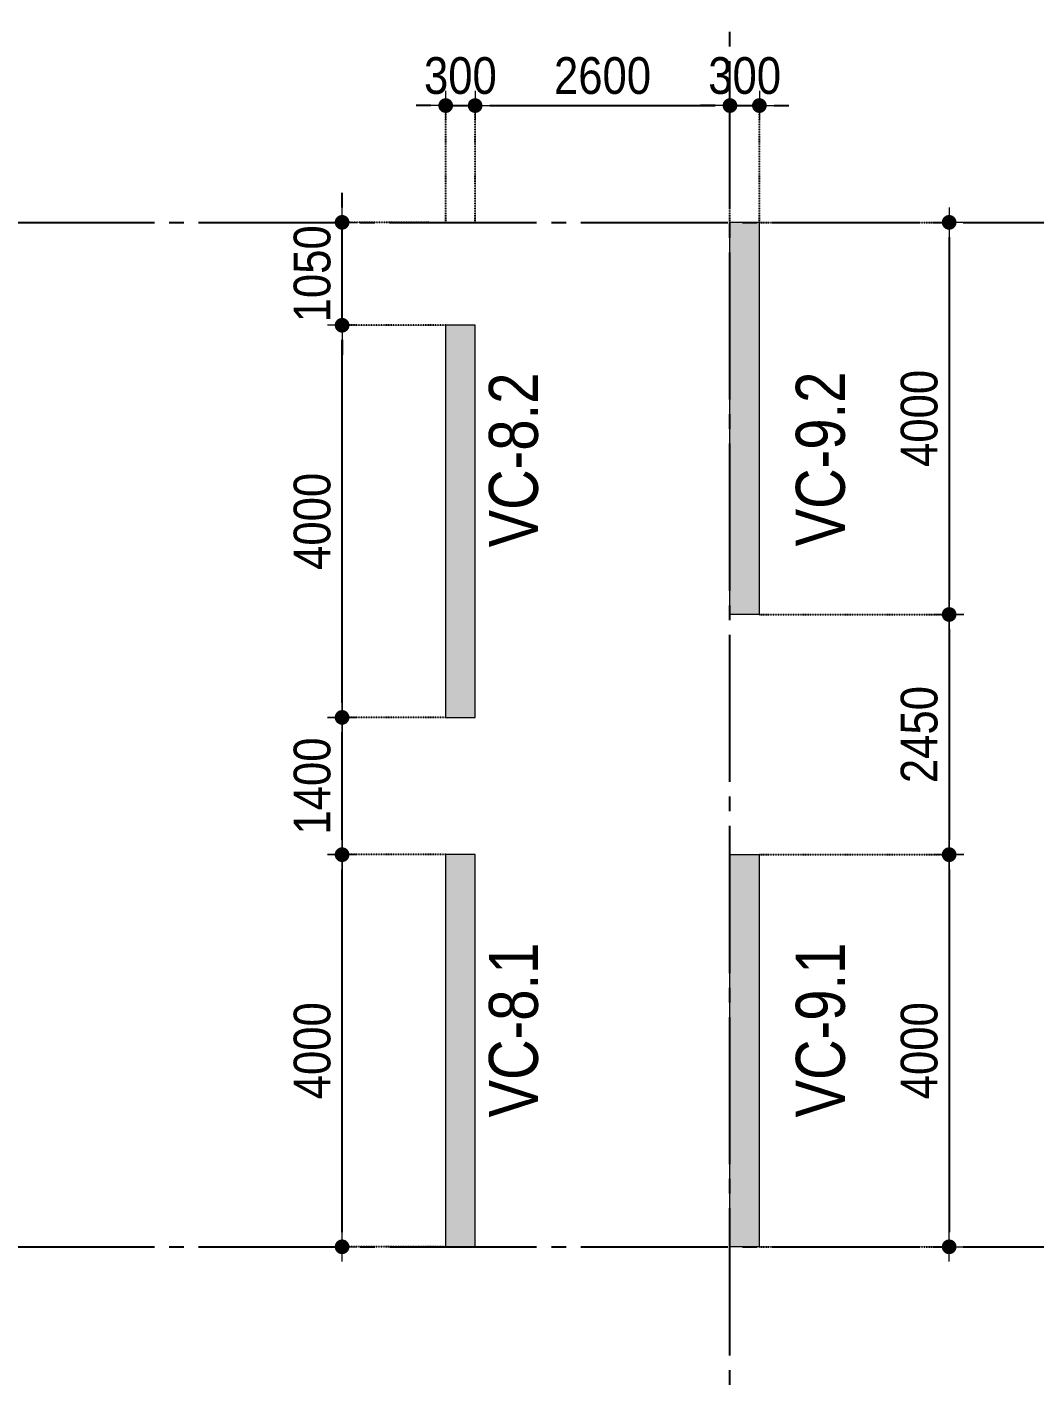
# Model space of a CAD drawing. Header units: millimetres. Extents: x -3973692 to -2843767, y 592734 to 838475.
# Drawn here: x -3101016 to -3090734, y 620883 to 634673 of the extents above; entities that cross this region are included whole.
import ezdxf
from ezdxf.enums import TextEntityAlignment as Align

# ---------------------------------------------------------------- set-up
doc = ezdxf.new("R2010")
doc.units = ezdxf.units.MM
doc.header["$MEASUREMENT"] = 0
doc.header["$PDMODE"] = 3
doc.header["$PDSIZE"] = -20
for name, pattern in [('CHG_XX_Luoi truc-Block C$0$MB_Luoi truc-150-TWC$0$Center101', [13, 10, -1, 1, -1]), ('DIVIDE2', [15.875, 6.35, -3.175, 0, -3.175, 0, -3.175]), ('HIDDEN5', [2.8375, 1.25, -1.5875])]:
    doc.linetypes.add(name, pattern=pattern)
doc.layers.get('0').update_dxf_attribs({"lineweight": 9})
doc.layers.get('Defpoints').update_dxf_attribs({"color": 10, "lineweight": 0})
for name, color, linetype, lineweight in [("'S_General_Dim_1", 1, 'Continuous', 18), ("'S_General_Divide_3 Intermediate", 3, 'DIVIDE2', 40), ('CHG_XX_Cot_Block C-T4-7$0$Ap0302_PC', 150, 'Continuous', 9), ('CHG_XX_Cot_Block C-T4-7$0$Dim 200', 1, 'Continuous', 5), ('TEXT', 7, 'Continuous', 15)]:
    doc.layers.add(name, color=color, linetype=linetype, lineweight=lineweight)
for name, color, linetype in [('CHG_XX_Cot_Block C-T4-7$0$mb_cot tang 1-3$0$Concrete Line', 6, 'Continuous'), ('CHG_XX_Luoi truc-Block C$0$MB_Luoi truc-150-TWC$0$Grid', 34, 'Continuous'), ('CHG_XX_Luoi truc-Block C$0$MB_Luoi truc-150-TWC$0$Grid Line', 251, 'CHG_XX_Luoi truc-Block C$0$MB_Luoi truc-150-TWC$0$Center101')]:
    doc.layers.add(name, color=color, linetype=linetype)
doc.styles.add('arial', font='arial.ttf', dxfattribs={"width": 0.85})
doc.styles.add('CHG_XX_Luoi truc-Block C$0$MB_Luoi truc-150-TWC$0$Grid A-F$0$VNI-HelveCB', font='')
doc.styles.add('TTP-HelCon', font='')
doc.styles.get('CHG_XX_Luoi truc-Block C$0$MB_Luoi truc-150-TWC$0$Grid A-F$0$VNI-HelveCB').set_extended_font_data('VNI-Helve-Condense', bold=True)
doc.styles.get('TTP-HelCon').set_extended_font_data('VNI-Helve-Condense')
doc.dimstyles.new('150', dxfattribs={"dimscale": 150, "dimtxt": 2.5, "dimasz": 1, "dimexe": 0, "dimexo": 0, "dimgap": 0.75, "dimtad": 1, "dimdec": 0, "dimzin": 9, "dimdsep": 46, "dimtxsty": 'arial', "dimblk1": 'DIMDOT', "dimblk2": 'DIMDOT', "dimsah": 1, "dimcen": 2, "dimdle": 3, "dimclre": 8, "dimclrt": 2, "dimadec": 0, "dimazin": 0, "dimtfac": 1, "dimtdec": 0, "dimtix": 1, "dimtmove": 2, "dimatfit": 3, "dimldrblk": 'DIMPIJL', "dimfxl": 1, "dimtvp": 1.8, "dimtolj": 1, "dimtzin": 0, "dimarcsym": 0})

# ---------------------------------------------------------------- blocks, each defined once
blk = doc.blocks.new('*U3101')
at = {"layer": 'CHG_XX_Luoi truc-Block C$0$MB_Luoi truc-150-TWC$0$Grid Line'}
blk.add_line((0, 0), (0, 446), dxfattribs=at)
at = {"layer": 'CHG_XX_Luoi truc-Block C$0$MB_Luoi truc-150-TWC$0$Grid', "lineweight": -2, "style": 'CHG_XX_Luoi truc-Block C$0$MB_Luoi truc-150-TWC$0$Grid A-F$0$VNI-HelveCB'}
for tag, p in [('GRIDSUB', (0, 455)), ('GRID', (0, -9))]:
    blk.add_attdef(tag, text='', height=5, dxfattribs=at).set_placement(p, align=Align.MIDDLE)
blk = doc.blocks.new('*U3103')
at = {"layer": 'CHG_XX_Luoi truc-Block C$0$MB_Luoi truc-150-TWC$0$Grid Line'}
blk.add_line((0, 0), (0, 360), dxfattribs=at)
at = {"layer": 'CHG_XX_Luoi truc-Block C$0$MB_Luoi truc-150-TWC$0$Grid', "lineweight": -2, "style": 'CHG_XX_Luoi truc-Block C$0$MB_Luoi truc-150-TWC$0$Grid A-F$0$VNI-HelveCB'}
for tag, p in [('GRIDSUB', (0, 369)), ('GRID', (0, -9))]:
    blk.add_attdef(tag, text='', height=5, dxfattribs=at).set_placement(p, align=Align.MIDDLE)
blk = doc.blocks.new('CHG_XX_Luoi truc-Block C')
at = {"layer": 'CHG_XX_Luoi truc-Block C$0$MB_Luoi truc-150-TWC$0$Grid', "xscale": 150, "yscale": 150, "zscale": 150}
blk.add_blockref('*U3103', (8021043.5, 945886.7), dxfattribs=at)
at = {"layer": 'CHG_XX_Luoi truc-Block C$0$MB_Luoi truc-150-TWC$0$Grid', "xscale": -150, "yscale": 150, "zscale": 150, "rotation": 270}
for p in [(8001971.7, 971093.8), (8001971.7, 960643.8)]:
    blk.add_blockref('*U3101', p, dxfattribs=at)
blk = doc.blocks.new('CHG_XX_Cot_Block C-T4-7$0$300x9400')
at = {"layer": 'CHG_XX_Cot_Block C-T4-7$0$Ap0302_PC'}
h = blk.add_hatch(color=5, dxfattribs=at)
h.dxf.hatch_style = 1
h.paths.add_polyline_path([(0, -4000), (300, -4000), (300, 0), (0, 0)])
h.paths.add_polyline_path([(300, -5400), (0, -5400), (0, -9400), (300, -9400)])
for points in [[(300, 0), (0, 0), (0, -4000), (300, -4000)], [(300, -5400), (0, -5400), (0, -9400), (300, -9400)]]:
    blk.add_lwpolyline(points, close=True, dxfattribs=at)
blk = doc.blocks.new('CHG_XX_Cot_Block C-T4-7$0$Block A_C10450x300')
at = {"layer": 'CHG_XX_Cot_Block C-T4-7$0$Ap0302_PC', "true_color": 0x139b48}
h = blk.add_hatch(color=114, dxfattribs=at)
h.dxf.hatch_style = 1
h.paths.add_polyline_path([(6450, 0), (6450, -300), (10450, -300), (10450, 0)])
h.paths.add_polyline_path([(4000, -300), (4000, 0), (0, 0), (0, -300)])
at = {"layer": 'CHG_XX_Cot_Block C-T4-7$0$Ap0302_PC'}
for points in [[(0, 0), (4000, 0), (4000, -300), (0, -300)], [(6450, 0), (10450, 0), (10450, -300), (6450, -300)]]:
    blk.add_lwpolyline(points, close=True, dxfattribs=at)
blk = doc.blocks.new('CHG_XX_Cot_Block C-T4-7')
at = {"layer": 'CHG_XX_Cot_Block C-T4-7$0$Ap0302_PC', "rotation": 90}
blk.add_blockref('CHG_XX_Cot_Block C-T4-7$0$Block A_C10450x300', (8021043, 960644), dxfattribs=at)
at = {"layer": 'CHG_XX_Cot_Block C-T4-7$0$Dim 200'}
blk.add_blockref('CHG_XX_Luoi truc-Block C', (0, 0), dxfattribs=at)
at = {"layer": 'CHG_XX_Cot_Block C-T4-7$0$mb_cot tang 1-3$0$Concrete Line'}
blk.add_blockref('CHG_XX_Cot_Block C-T4-7$0$300x9400', (8018143, 970044), dxfattribs=at)
blk = doc.blocks.new('DIMDOT')
for p, q in [((0, -1), (0, 1)), ((1, 0), (-1, 0))]:
    blk.add_line(p, q)
at = {"const_width": 0.5}
blk.add_lwpolyline([(-0.25, 0, 1), (0.25, 0, 1)], format="xyb", close=True, dxfattribs=at)
blk = doc.blocks.new('*D1808')
at = {"layer": "'S_General_Dim_1", "color": 0, "lineweight": -2, "transparency": 16777216}
for p, q in [((-3097802, 632831), (-3097802, 632981)), ((-3097802, 631631), (-3097802, 632681)), ((-3097802, 631481), (-3097802, 631331))]:
    blk.add_line(p, q, dxfattribs=at)
at = {"layer": "'S_General_Dim_1", "color": 8, "linetype": 'HIDDEN5', "lineweight": -2, "transparency": 16777216}
for p, q in [((-3096913, 632681), (-3097802, 632681)), ((-3096745, 631631), (-3097802, 631631))]:
    blk.add_line(p, q, dxfattribs=at)
at = {"layer": 'Defpoints', "color": 0, "transparency": 16777216}
for p in [(-3097802, 632681), (-3096913, 632681), (-3096745, 631631)]:
    blk.add_point(p, dxfattribs=at)
at = {"layer": "'S_General_Dim_1", "color": 0, "lineweight": -2, "transparency": 16777216, "xscale": 150, "yscale": 150, "zscale": 150}
for p, rotation in [((-3097802, 632681), 270), ((-3097802, 631631), 90)]:
    blk.add_blockref('DIMDOT', p, dxfattribs=dict(at, rotation=rotation))
at = {"layer": "'S_General_Dim_1", "color": 2, "transparency": 16777216, "insert": (-3098106, 632156), "char_height": 375, "attachment_point": 5, "rotation": 90, "style": 'arial'}
blk.add_mtext('\\A1;1050', dxfattribs=at)
blk = doc.blocks.new('DIMPIJL')
at = {"linetype": 'ByBlock'}
blk.add_solid([(-2.5, 0.417), (-2.5, -0.417), (0, 0)], dxfattribs=at)
blk = doc.blocks.new('*D1809')
at = {"layer": "'S_General_Dim_1", "color": 0, "lineweight": -2, "transparency": 16777216}
for p, q in [((-3096895, 633872), (-3097045, 633872)), ((-3096745, 633872), (-3096445, 633872)), ((-3096295, 633872), (-3096145, 633872))]:
    blk.add_line(p, q, dxfattribs=at)
at = {"layer": "'S_General_Dim_1", "color": 8, "linetype": 'HIDDEN5', "lineweight": -2, "transparency": 16777216}
for p, q in [((-3096745, 632681), (-3096745, 633872)), ((-3096445, 632681), (-3096445, 633872))]:
    blk.add_line(p, q, dxfattribs=at)
at = {"layer": 'Defpoints', "color": 0, "transparency": 16777216}
for p in [(-3096445, 633872), (-3096745, 632681), (-3096445, 632681)]:
    blk.add_point(p, dxfattribs=at)
at = {"layer": "'S_General_Dim_1", "color": 0, "lineweight": -2, "transparency": 16777216, "xscale": 150, "yscale": 150, "zscale": 150}
blk.add_blockref('DIMDOT', (-3096745, 633872), dxfattribs=at)
at = {"layer": "'S_General_Dim_1", "color": 0, "lineweight": -2, "transparency": 16777216, "xscale": 150, "yscale": 150, "zscale": 150, "rotation": 180}
blk.add_blockref('DIMDOT', (-3096445, 633872), dxfattribs=at)
at = {"layer": "'S_General_Dim_1", "color": 2, "transparency": 16777216, "insert": (-3096595, 634176), "char_height": 375, "attachment_point": 5, "style": 'arial'}
blk.add_mtext('\\A1;300', dxfattribs=at)
blk = doc.blocks.new('*D1810')
at = {"layer": "'S_General_Dim_1", "color": 8, "linetype": 'HIDDEN5', "lineweight": -2, "transparency": 16777216}
for p, q in [((-3096445, 632681), (-3096445, 633872)), ((-3093845, 632681), (-3093845, 633872))]:
    blk.add_line(p, q, dxfattribs=at)
at = {"layer": "'S_General_Dim_1", "color": 0, "lineweight": -2, "transparency": 16777216}
blk.add_line((-3096295, 633872), (-3093995, 633872), dxfattribs=at)
at = {"layer": 'Defpoints', "color": 0, "transparency": 16777216}
for p in [(-3093845, 633872), (-3096445, 632681), (-3093845, 632681)]:
    blk.add_point(p, dxfattribs=at)
at = {"layer": "'S_General_Dim_1", "color": 0, "lineweight": -2, "transparency": 16777216, "xscale": 150, "yscale": 150, "zscale": 150, "rotation": 180}
blk.add_blockref('DIMDOT', (-3096445, 633872), dxfattribs=at)
at = {"layer": "'S_General_Dim_1", "color": 0, "lineweight": -2, "transparency": 16777216, "xscale": 150, "yscale": 150, "zscale": 150}
blk.add_blockref('DIMDOT', (-3093845, 633872), dxfattribs=at)
at = {"layer": "'S_General_Dim_1", "color": 2, "transparency": 16777216, "insert": (-3095145, 634176), "char_height": 375, "attachment_point": 5, "style": 'arial'}
blk.add_mtext('\\A1;2600', dxfattribs=at)
blk = doc.blocks.new('*D1811')
at = {"layer": "'S_General_Dim_1", "color": 0, "lineweight": -2, "transparency": 16777216}
for p, q in [((-3093995, 633872), (-3094145, 633872)), ((-3093845, 633872), (-3093545, 633872)), ((-3093395, 633872), (-3093245, 633872))]:
    blk.add_line(p, q, dxfattribs=at)
at = {"layer": "'S_General_Dim_1", "color": 8, "linetype": 'HIDDEN5', "lineweight": -2, "transparency": 16777216}
for p, q in [((-3093845, 632681), (-3093845, 633872)), ((-3093545, 632681), (-3093545, 633872))]:
    blk.add_line(p, q, dxfattribs=at)
at = {"layer": 'Defpoints', "color": 0, "transparency": 16777216}
for p in [(-3093545, 633872), (-3093845, 632681), (-3093545, 632681)]:
    blk.add_point(p, dxfattribs=at)
at = {"layer": "'S_General_Dim_1", "color": 0, "lineweight": -2, "transparency": 16777216, "xscale": 150, "yscale": 150, "zscale": 150}
blk.add_blockref('DIMDOT', (-3093845, 633872), dxfattribs=at)
at = {"layer": "'S_General_Dim_1", "color": 0, "lineweight": -2, "transparency": 16777216, "xscale": 150, "yscale": 150, "zscale": 150, "rotation": 180}
blk.add_blockref('DIMDOT', (-3093545, 633872), dxfattribs=at)
at = {"layer": "'S_General_Dim_1", "color": 2, "transparency": 16777216, "insert": (-3093695, 634176), "char_height": 375, "attachment_point": 5, "style": 'arial'}
blk.add_mtext('\\A1;300', dxfattribs=at)
blk = doc.blocks.new('c')
at = {"layer": 'TEXT', "color": 3, "style": 'TTP-HelCon'}
for s, p in [('VC-8.2', (-46859, 19385)), ('VC-9.2', (-43728, 19395)), ('VC-8.1', (-46859, 13570)), ('VC-9.1', (-43728, 13570))]:
    blk.add_text(s, height=500, rotation=90, dxfattribs=at).set_placement(p)
blk = doc.blocks.new('*D2411')
at = {"layer": "'S_General_Dim_1", "color": 8, "linetype": 'HIDDEN5', "lineweight": -2, "transparency": 16777216}
for p, q in [((-3096745, 626231), (-3097802, 626231)), ((-3096745, 622231), (-3097802, 622231))]:
    blk.add_line(p, q, dxfattribs=at)
at = {"layer": "'S_General_Dim_1", "color": 0, "lineweight": -2, "transparency": 16777216}
blk.add_line((-3097802, 622381), (-3097802, 626081), dxfattribs=at)
at = {"layer": 'Defpoints', "color": 0, "transparency": 16777216}
for p in [(-3097802, 626231), (-3096745, 626231), (-3096745, 622231)]:
    blk.add_point(p, dxfattribs=at)
at = {"layer": "'S_General_Dim_1", "color": 0, "lineweight": -2, "transparency": 16777216, "xscale": 150, "yscale": 150, "zscale": 150}
for p, rotation in [((-3097802, 626231), 90), ((-3097802, 622231), 270)]:
    blk.add_blockref('DIMDOT', p, dxfattribs=dict(at, rotation=rotation))
at = {"layer": "'S_General_Dim_1", "color": 2, "transparency": 16777216, "insert": (-3098106, 624231), "char_height": 375, "attachment_point": 5, "rotation": 90, "style": 'arial'}
blk.add_mtext('\\A1;4000', dxfattribs=at)
blk = doc.blocks.new('*D2412')
at = {"layer": "'S_General_Dim_1", "color": 8, "linetype": 'HIDDEN5', "lineweight": -2, "transparency": 16777216}
for p, q in [((-3096745, 627631), (-3097802, 627631)), ((-3096745, 626231), (-3097802, 626231))]:
    blk.add_line(p, q, dxfattribs=at)
at = {"layer": "'S_General_Dim_1", "color": 0, "lineweight": -2, "transparency": 16777216}
blk.add_line((-3097802, 626381), (-3097802, 627481), dxfattribs=at)
at = {"layer": 'Defpoints', "color": 0, "transparency": 16777216}
for p in [(-3097802, 627631), (-3096745, 627631), (-3096745, 626231)]:
    blk.add_point(p, dxfattribs=at)
at = {"layer": "'S_General_Dim_1", "color": 0, "lineweight": -2, "transparency": 16777216, "xscale": 150, "yscale": 150, "zscale": 150}
for p, rotation in [((-3097802, 627631), 90), ((-3097802, 626231), 270)]:
    blk.add_blockref('DIMDOT', p, dxfattribs=dict(at, rotation=rotation))
at = {"layer": "'S_General_Dim_1", "color": 2, "transparency": 16777216, "insert": (-3098106, 626931), "char_height": 375, "attachment_point": 5, "rotation": 90, "style": 'arial'}
blk.add_mtext('\\A1;1400', dxfattribs=at)
blk = doc.blocks.new('*D2413')
at = {"layer": "'S_General_Dim_1", "color": 8, "linetype": 'HIDDEN5', "lineweight": -2, "transparency": 16777216}
for p, q in [((-3096745, 631631), (-3097802, 631631)), ((-3096745, 627631), (-3097802, 627631))]:
    blk.add_line(p, q, dxfattribs=at)
at = {"layer": "'S_General_Dim_1", "color": 0, "lineweight": -2, "transparency": 16777216}
blk.add_line((-3097802, 627781), (-3097802, 631481), dxfattribs=at)
at = {"layer": 'Defpoints', "color": 0, "transparency": 16777216}
for p in [(-3097802, 631631), (-3096745, 631631), (-3096745, 627631)]:
    blk.add_point(p, dxfattribs=at)
at = {"layer": "'S_General_Dim_1", "color": 0, "lineweight": -2, "transparency": 16777216, "xscale": 150, "yscale": 150, "zscale": 150}
for p, rotation in [((-3097802, 631631), 90), ((-3097802, 627631), 270)]:
    blk.add_blockref('DIMDOT', p, dxfattribs=dict(at, rotation=rotation))
at = {"layer": "'S_General_Dim_1", "color": 2, "transparency": 16777216, "insert": (-3098106, 629631), "char_height": 375, "attachment_point": 5, "rotation": 90, "style": 'arial'}
blk.add_mtext('\\A1;4000', dxfattribs=at)
blk = doc.blocks.new('*D2414')
at = {"layer": "'S_General_Dim_1", "color": 8, "linetype": 'HIDDEN5', "lineweight": -2, "transparency": 16777216}
for p, q in [((-3093545, 632681), (-3091609, 632681)), ((-3093545, 628681), (-3091609, 628681))]:
    blk.add_line(p, q, dxfattribs=at)
at = {"layer": "'S_General_Dim_1", "color": 0, "lineweight": -2, "transparency": 16777216}
blk.add_line((-3091609, 632531), (-3091609, 628831), dxfattribs=at)
at = {"layer": 'Defpoints', "color": 0, "transparency": 16777216}
for p in [(-3093545, 632681), (-3093545, 628681), (-3091609, 628681)]:
    blk.add_point(p, dxfattribs=at)
at = {"layer": "'S_General_Dim_1", "color": 0, "lineweight": -2, "transparency": 16777216, "xscale": 150, "yscale": 150, "zscale": 150}
for p, rotation in [((-3091609, 632681), 90), ((-3091609, 628681), 270)]:
    blk.add_blockref('DIMDOT', p, dxfattribs=dict(at, rotation=rotation))
at = {"layer": "'S_General_Dim_1", "color": 2, "transparency": 16777216, "insert": (-3091913, 630681), "char_height": 375, "attachment_point": 5, "rotation": 90, "style": 'arial'}
blk.add_mtext('\\A1;4000', dxfattribs=at)
blk = doc.blocks.new('*D2415')
at = {"layer": "'S_General_Dim_1", "color": 8, "linetype": 'HIDDEN5', "lineweight": -2, "transparency": 16777216}
for p, q in [((-3093545, 628681), (-3091609, 628681)), ((-3093545, 626231), (-3091609, 626231))]:
    blk.add_line(p, q, dxfattribs=at)
at = {"layer": "'S_General_Dim_1", "color": 0, "lineweight": -2, "transparency": 16777216}
blk.add_line((-3091609, 628531), (-3091609, 626381), dxfattribs=at)
at = {"layer": 'Defpoints', "color": 0, "transparency": 16777216}
for p in [(-3093545, 628681), (-3093545, 626231), (-3091609, 626231)]:
    blk.add_point(p, dxfattribs=at)
at = {"layer": "'S_General_Dim_1", "color": 0, "lineweight": -2, "transparency": 16777216, "xscale": 150, "yscale": 150, "zscale": 150}
for p, rotation in [((-3091609, 628681), 90), ((-3091609, 626231), 270)]:
    blk.add_blockref('DIMDOT', p, dxfattribs=dict(at, rotation=rotation))
at = {"layer": "'S_General_Dim_1", "color": 2, "transparency": 16777216, "insert": (-3091913, 627456), "char_height": 375, "attachment_point": 5, "rotation": 90, "style": 'arial'}
blk.add_mtext('\\A1;2450', dxfattribs=at)
blk = doc.blocks.new('*D2416')
at = {"layer": "'S_General_Dim_1", "color": 8, "linetype": 'HIDDEN5', "lineweight": -2, "transparency": 16777216}
for p, q in [((-3093545, 626231), (-3091609, 626231)), ((-3093545, 622231), (-3091609, 622231))]:
    blk.add_line(p, q, dxfattribs=at)
at = {"layer": "'S_General_Dim_1", "color": 0, "lineweight": -2, "transparency": 16777216}
blk.add_line((-3091609, 626081), (-3091609, 622381), dxfattribs=at)
at = {"layer": 'Defpoints', "color": 0, "transparency": 16777216}
for p in [(-3093545, 626231), (-3093545, 622231), (-3091609, 622231)]:
    blk.add_point(p, dxfattribs=at)
at = {"layer": "'S_General_Dim_1", "color": 0, "lineweight": -2, "transparency": 16777216, "xscale": 150, "yscale": 150, "zscale": 150}
for p, rotation in [((-3091609, 626231), 90), ((-3091609, 622231), 270)]:
    blk.add_blockref('DIMDOT', p, dxfattribs=dict(at, rotation=rotation))
at = {"layer": "'S_General_Dim_1", "color": 2, "transparency": 16777216, "insert": (-3091913, 624231), "char_height": 375, "attachment_point": 5, "rotation": 90, "style": 'arial'}
blk.add_mtext('\\A1;4000', dxfattribs=at)

msp = doc.modelspace()

# ---------------------------------------------------------------- block references
at = {"layer": "'S_General_Divide_3 Intermediate"}
msp.add_blockref('CHG_XX_Cot_Block C-T4-7', (-11114888.7, -338412.8), dxfattribs=at)
at = {"layer": 'TEXT'}
msp.add_blockref('c', (-3048945.2, 609981), dxfattribs=at)

# ---------------------------------------------------------------- dimensions: what is measured, and where the dimension line sits
at = {"layer": "'S_General_Dim_1"}
for base, p1, p2, picture, middle in [((-3096445.2, 633872.1), (-3096745.2, 632681), (-3096445.2, 632681), '*D1809', (-3096595.2, 634176.2)), ((-3093845.2, 633872.1), (-3096445.2, 632681), (-3093845.2, 632681), '*D1810', (-3095145.2, 634176.1)), ((-3093545.2, 633872.1), (-3093845.2, 632681), (-3093545.2, 632681), '*D1811', (-3093695.2, 634176.2))]:
    dim = msp.add_linear_dim(base=base, p1=p1, p2=p2, dimstyle='150', dxfattribs=at)
    dim.commit()
    dim.dimension.update_dxf_attribs({"geometry": picture, "text_midpoint": middle})
for base, p1, p2, picture, middle in [((-3097801.8, 632681), (-3096745.2, 631631), (-3096912.8, 632681), '*D1808', (-3098105.8, 632156)), ((-3091609.5, 628681), (-3093545.2, 632681), (-3093545.2, 628681), '*D2414', (-3091913.4, 630681)), ((-3097801.8, 631631), (-3096745.2, 627631), (-3096745.2, 631631), '*D2413', (-3098105.8, 629631)), ((-3091609.5, 626231), (-3093545.2, 628681), (-3093545.2, 626231), '*D2415', (-3091913.4, 627456)), ((-3097801.8, 627631), (-3096745.2, 626231), (-3096745.2, 627631), '*D2412', (-3098105.8, 626931)), ((-3097801.8, 626231), (-3096745.2, 622231), (-3096745.2, 626231), '*D2411', (-3098105.8, 624231)), ((-3091609.5, 622231), (-3093545.2, 626231), (-3093545.2, 622231), '*D2416', (-3091913.4, 624231))]:
    dim = msp.add_linear_dim(base=base, p1=p1, p2=p2, angle=90, dimstyle='150', dxfattribs=at)
    dim.commit()
    dim.dimension.update_dxf_attribs({"geometry": picture, "text_midpoint": middle})

doc.saveas('drawing.dxf')
